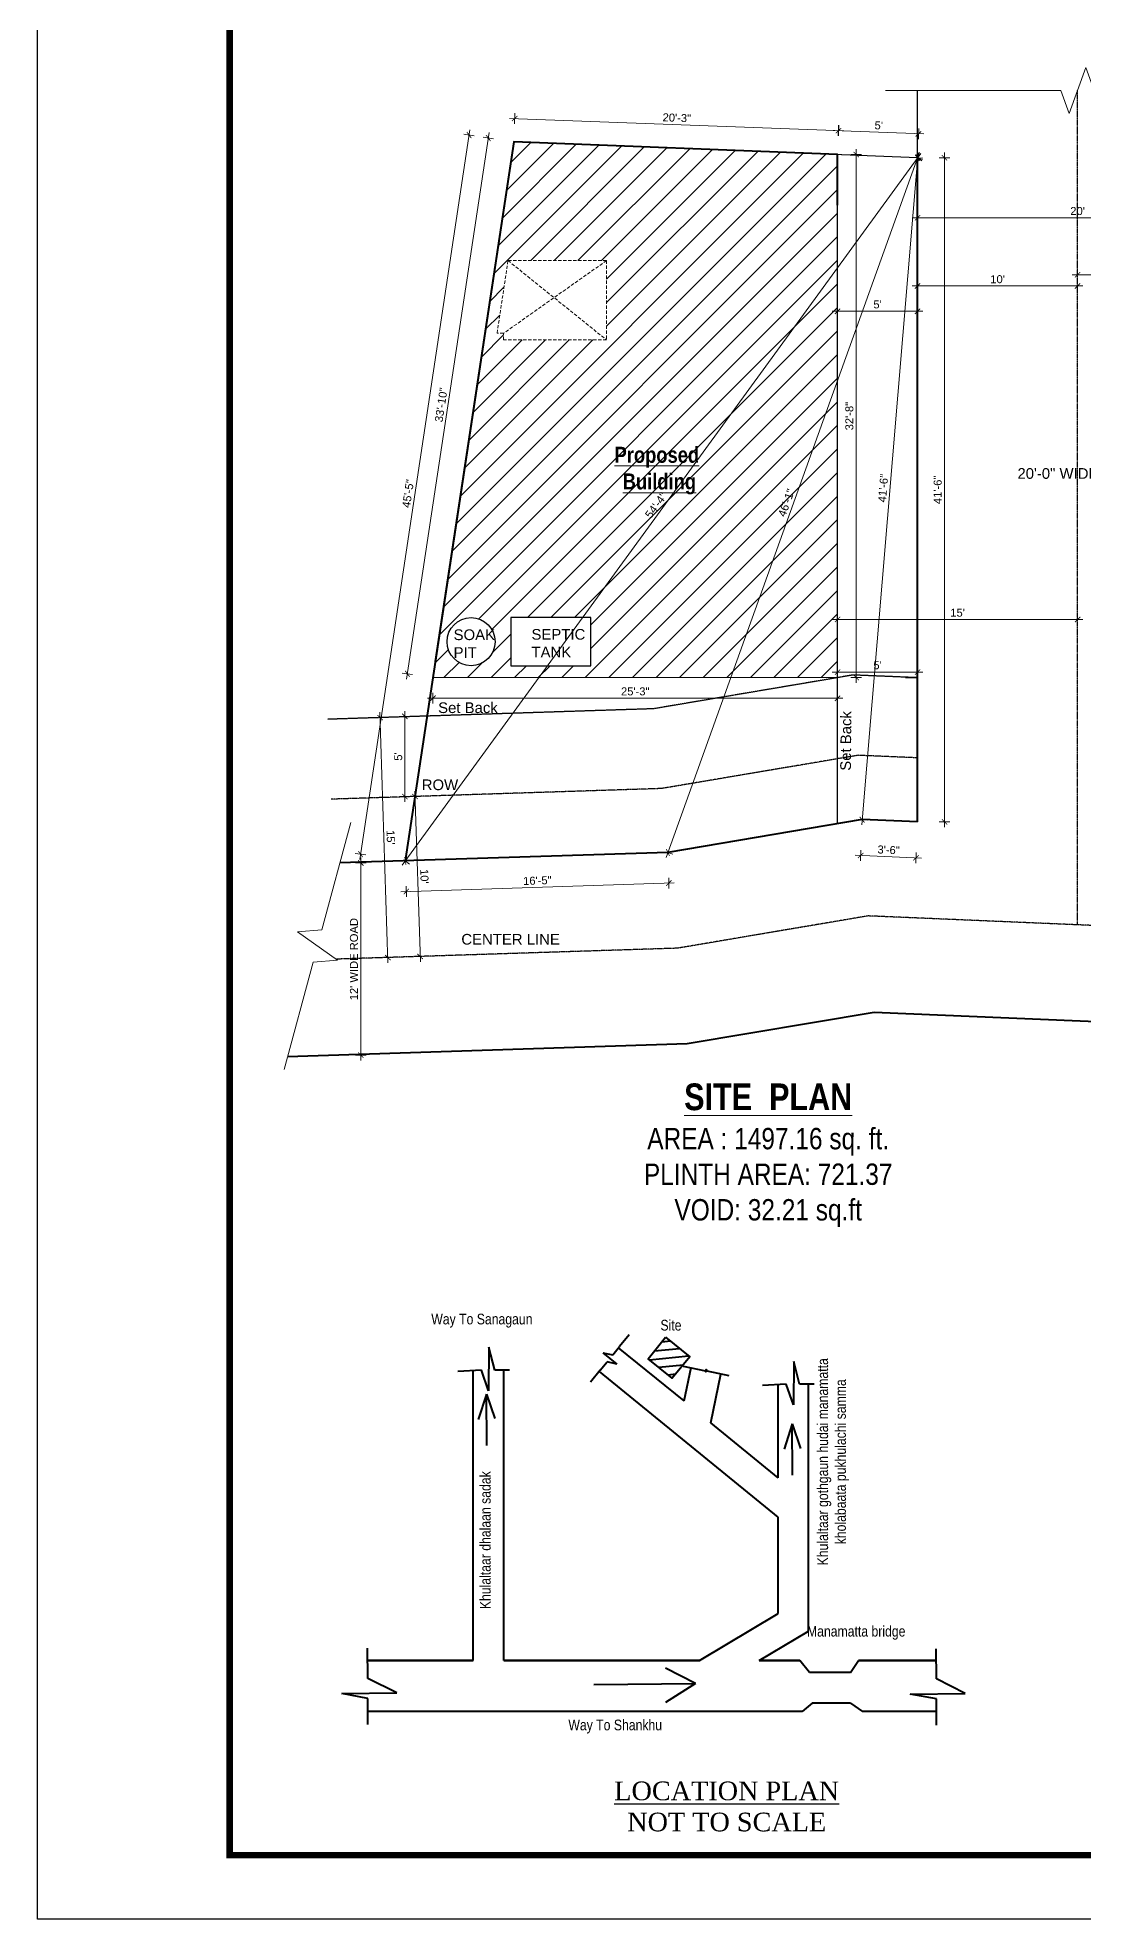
# Model space of a CAD drawing. Header units: inches. Extents: x 137851 to 141026, y -21374 to -19129.
# Drawn here: x 137851 to 138635, y -21374 to -19963 of the extents above; entities that cross this region are included whole.
import ezdxf

# ---------------------------------------------------------------- set-up
doc = ezdxf.new("R2010")
doc.units = ezdxf.units.IN
doc.header["$LTSCALE"] = 0.5
doc.header["$MEASUREMENT"] = 0
doc.header["$PDMODE"] = 66
doc.linetypes.add('CENTER', pattern=[2, 1.25, -0.25, 0.25, -0.25])
doc.linetypes.add('HIDDEN', pattern=[0.375, 0.25, -0.125])
doc.layers.add('A-Hatch', color=7, linetype='Continuous')
doc.layers.add('furniture', color=31, linetype='Continuous')
for name, color, linetype, lineweight in [('Annotate-Bold.w', 187, 'Continuous', 18), ('DIM 1-100', 4, 'Continuous', 13), ('HACTH', 253, 'Continuous', 9), ('Text-100.w', 254, 'Continuous', 9), ('TEXTLAYER', 7, 'Continuous', 18), ('Toilet', 7, 'Continuous', 25), ('wall', 1, 'Continuous', 40)]:
    doc.layers.add(name, color=color, linetype=linetype, lineweight=lineweight)
doc.styles.add('arial', font='arial.ttf')
doc.styles.get("Standard").update_dxf_attribs({"font": 'arial.ttf'})
doc.dimstyles.new('1 by 96', dxfattribs={"dimtxt": 6, "dimasz": 4, "dimexe": 4, "dimexo": 4, "dimgap": 2, "dimtad": 1, "dimdec": 0, "dimzin": 0, "dimdsep": 46, "dimlunit": 4, "dimtxsty": 'Standard', "dimblk": 'ARCHTICK', "dimcen": 0, "dimdle": 4, "dimadec": 0, "dimazin": 0, "dimtfac": 1, "dimtdec": 0, "dimtix": 1, "dimtofl": 0, "dimtmove": 1, "dimatfit": 3, "dimldrblk": 'ARCHTICK', "dimfxl": 4, "dimfxlon": 1, "dimtolj": 1, "dimtzin": 0, "dimlwd": -1, "dimlwe": -1, "dimarcsym": 0})

# ---------------------------------------------------------------- blocks, each defined once
blk = doc.blocks.new('_ArchTick')
at = {"color": 0, "linetype": 'ByBlock', "const_width": 0.15}
blk.add_lwpolyline([(-0.5, -0.5), (0.5, 0.5)], dxfattribs=at)
blk = doc.blocks.new('*D407')
at = {"layer": 'Defpoints', "color": 0, "transparency": 16777216}
for p in [(138451.1, -20399.3), (138451.1, -20399.3), (138631.1, -20399.3)]:
    blk.add_point(p, dxfattribs=at)
at = {"layer": 'DIM 1-100', "color": 0, "transparency": 16777216}
for p, q in [((138451.1, -20399.3), (138451.1, -20395.3)), ((138631.1, -20399.3), (138631.1, -20395.3)), ((138635.1, -20399.3), (138447.1, -20399.3))]:
    blk.add_line(p, q, dxfattribs=at)
at = {"layer": 'DIM 1-100', "color": 0, "transparency": 16777216, "xscale": 4, "yscale": 4, "zscale": 4, "rotation": 180}
blk.add_blockref('_ArchTick', (138451.1, -20399.3), dxfattribs=at)
at = {"layer": 'DIM 1-100', "color": 0, "transparency": 16777216, "xscale": 4, "yscale": 4, "zscale": 4}
blk.add_blockref('_ArchTick', (138631.1, -20399.3), dxfattribs=at)
at = {"layer": 'DIM 1-100', "color": 0, "transparency": 16777216, "insert": (138541.1, -20394.2), "char_height": 6, "attachment_point": 5}
blk.add_mtext("\\A1;15'", dxfattribs=at)
blk = doc.blocks.new('*D408')
at = {"layer": 'Defpoints', "color": 0, "transparency": 16777216}
for p in [(138189.2, -20038.3), (138208.4, -20041.2), (138147.7, -20442.8)]:
    blk.add_point(p, dxfattribs=at)
at = {"layer": 'DIM 1-100', "color": 0, "transparency": 16777216}
for p, q in [((138128, -20443.9), (138189.8, -20034.3)), ((138193.2, -20038.9), (138185.3, -20037.7)), ((138132.5, -20440.6), (138124.6, -20439.4))]:
    blk.add_line(p, q, dxfattribs=at)
at = {"layer": 'DIM 1-100', "color": 0, "transparency": 16777216, "xscale": 4, "yscale": 4, "zscale": 4}
for p, rotation in [((138189.2, -20038.3), 81.41413039006953), ((138128.6, -20440), 261.4141303900695)]:
    blk.add_blockref('_ArchTick', p, dxfattribs=dict(at, rotation=rotation))
at = {"layer": 'DIM 1-100', "color": 0, "transparency": 16777216, "insert": (138153.9, -20238.4), "char_height": 6, "attachment_point": 5, "rotation": 81.4141}
blk.add_mtext('\\A1;33\'-10"', dxfattribs=at)
blk = doc.blocks.new('*D409')
at = {"layer": 'Defpoints', "color": 0, "transparency": 16777216}
for p in [(138208.3, -20041.6), (138451.8, -20032.8), (138451.1, -20050.7)]:
    blk.add_point(p, dxfattribs=at)
at = {"layer": 'DIM 1-100', "color": 0, "transparency": 16777216}
for p, q in [((138205, -20023.6), (138455.8, -20033)), ((138208.8, -20027.7), (138209.1, -20019.7)), ((138451.6, -20036.8), (138451.9, -20028.8))]:
    blk.add_line(p, q, dxfattribs=at)
at = {"layer": 'DIM 1-100', "color": 0, "transparency": 16777216, "xscale": 4, "yscale": 4, "zscale": 4}
for p, rotation in [((138209, -20023.7), 177.8530391883985), ((138451.8, -20032.8), 357.8530391883985)]:
    blk.add_blockref('_ArchTick', p, dxfattribs=dict(at, rotation=rotation))
at = {"layer": 'DIM 1-100', "color": 0, "transparency": 16777216, "insert": (138330.6, -20023.2), "char_height": 6, "attachment_point": 5, "rotation": 357.853}
blk.add_mtext('\\A1;20\'-3"', dxfattribs=at)
blk = doc.blocks.new('*D410')
at = {"layer": 'Defpoints', "color": 0, "transparency": 16777216}
for p in [(138511.8, -20035.2), (138451.1, -20050.7), (138511.1, -20053.1)]:
    blk.add_point(p, dxfattribs=at)
at = {"layer": 'DIM 1-100', "color": 0, "transparency": 16777216}
for p, q in [((138451.7, -20036.8), (138452, -20028.8)), ((138511.7, -20039.2), (138512, -20031.2)), ((138447.8, -20032.6), (138515.8, -20035.3))]:
    blk.add_line(p, q, dxfattribs=at)
at = {"layer": 'DIM 1-100', "color": 0, "transparency": 16777216, "xscale": 4, "yscale": 4, "zscale": 4}
for p, rotation in [((138451.8, -20032.8), 177.741538126951), ((138511.8, -20035.2), 357.741538126951)]:
    blk.add_blockref('_ArchTick', p, dxfattribs=dict(at, rotation=rotation))
at = {"layer": 'DIM 1-100', "color": 0, "transparency": 16777216, "insert": (138482, -20028.9), "char_height": 6, "attachment_point": 5, "rotation": 357.7415}
blk.add_mtext("\\A1;5'", dxfattribs=at)
blk = doc.blocks.new('*D400')
at = {"layer": 'Defpoints', "color": 0, "transparency": 16777216}
for p in [(138511.1, -20053.1), (138511.1, -20551), (138531.3, -20551)]:
    blk.add_point(p, dxfattribs=at)
at = {"layer": 'DIM 1-100', "color": 0, "transparency": 16777216}
for p, q in [((138527.3, -20053.1), (138535.3, -20053.1)), ((138531.3, -20049.1), (138531.3, -20555)), ((138527.3, -20551), (138535.3, -20551))]:
    blk.add_line(p, q, dxfattribs=at)
at = {"layer": 'DIM 1-100', "color": 0, "transparency": 16777216, "xscale": 4, "yscale": 4, "zscale": 4}
for p, rotation in [((138531.3, -20053.1), 90), ((138531.3, -20551), 270)]:
    blk.add_blockref('_ArchTick', p, dxfattribs=dict(at, rotation=rotation))
at = {"layer": 'DIM 1-100', "color": 0, "transparency": 16777216, "insert": (138526.2, -20302.1), "char_height": 6, "attachment_point": 5, "rotation": 90}
blk.add_mtext('\\A1;41\'-6"', dxfattribs=at)
blk = doc.blocks.new('*D401')
at = {"layer": 'Defpoints', "color": 0, "transparency": 16777216}
for p in [(138127, -20580.2), (138323.9, -20573.9), (138127.7, -20603.2)]:
    blk.add_point(p, dxfattribs=at)
at = {"layer": 'DIM 1-100', "color": 0, "transparency": 16777216}
for p, q in [((138324.5, -20592.9), (138324.7, -20600.9)), ((138328.6, -20596.7), (138123.7, -20603.4)), ((138127.6, -20599.2), (138127.8, -20607.2))]:
    blk.add_line(p, q, dxfattribs=at)
at = {"layer": 'DIM 1-100', "color": 0, "transparency": 16777216, "xscale": 4, "yscale": 4, "zscale": 4}
for p, rotation in [((138324.6, -20596.9), 1.853870016367338), ((138127.7, -20603.2), 181.8538700163674)]:
    blk.add_blockref('_ArchTick', p, dxfattribs=dict(at, rotation=rotation))
at = {"layer": 'DIM 1-100', "color": 0, "transparency": 16777216, "insert": (138226, -20595), "char_height": 6, "attachment_point": 5, "rotation": 1.8539}
blk.add_mtext('\\A1;16\'-5"', dxfattribs=at)
blk = doc.blocks.new('*D402')
at = {"layer": 'Defpoints', "color": 0, "transparency": 16777216}
for p in [(138511.1, -20053.1), (138511.1, -20053.1), (138127, -20580.2)]:
    blk.add_point(p, dxfattribs=at)
at = {"layer": 'DIM 1-100', "color": 0, "transparency": 16777216}
for p, q in [((138124.6, -20583.5), (138513.5, -20049.9)), ((138511.1, -20053.1), (138514.4, -20055.5)), ((138127, -20580.2), (138130.2, -20582.6))]:
    blk.add_line(p, q, dxfattribs=at)
at = {"layer": 'DIM 1-100', "color": 0, "transparency": 16777216, "xscale": 4, "yscale": 4, "zscale": 4}
for p, rotation in [((138511.1, -20053.1), 53.91679096631795), ((138127, -20580.2), 233.9167909663179)]:
    blk.add_blockref('_ArchTick', p, dxfattribs=dict(at, rotation=rotation))
at = {"layer": 'DIM 1-100', "color": 0, "transparency": 16777216, "insert": (138315, -20313.7), "char_height": 6, "attachment_point": 5, "rotation": 53.9168}
blk.add_mtext('\\A1;54\'-4"', dxfattribs=at)
blk = doc.blocks.new('*D411')
at = {"layer": 'Defpoints', "color": 0, "transparency": 16777216}
for p in [(138451.1, -20438.7), (138451.1, -20442.8), (138511.1, -20442.8)]:
    blk.add_point(p, dxfattribs=at)
at = {"layer": 'DIM 1-100', "color": 0, "transparency": 16777216}
for p, q in [((138515.1, -20438.7), (138447.1, -20438.7)), ((138451.1, -20438.8), (138451.1, -20434.7)), ((138511.1, -20438.8), (138511.1, -20434.7))]:
    blk.add_line(p, q, dxfattribs=at)
at = {"layer": 'DIM 1-100', "color": 0, "transparency": 16777216, "xscale": 4, "yscale": 4, "zscale": 4}
for p, rotation in [((138451.1, -20438.7), 179.9999999999548), ((138511.1, -20438.7), 359.9999999999548)]:
    blk.add_blockref('_ArchTick', p, dxfattribs=dict(at, rotation=rotation))
at = {"layer": 'DIM 1-100', "color": 0, "transparency": 16777216, "insert": (138481.1, -20433.6), "char_height": 6, "attachment_point": 5}
blk.add_mtext("\\A1;5'", dxfattribs=at)
blk = doc.blocks.new('*D412')
at = {"layer": 'Defpoints', "color": 0, "transparency": 16777216}
for p in [(138631.1, -20140.9), (138631.1, -20140.9), (138751.1, -20140.9)]:
    blk.add_point(p, dxfattribs=at)
at = {"layer": 'DIM 1-100', "color": 0, "transparency": 16777216}
for p, q in [((138755.1, -20140.9), (138627.1, -20140.9)), ((138631.1, -20140.9), (138631.1, -20136.9)), ((138751.1, -20140.9), (138751.1, -20136.9))]:
    blk.add_line(p, q, dxfattribs=at)
at = {"layer": 'DIM 1-100', "color": 0, "transparency": 16777216, "xscale": 4, "yscale": 4, "zscale": 4, "rotation": 180}
blk.add_blockref('_ArchTick', (138631.1, -20140.9), dxfattribs=at)
at = {"layer": 'DIM 1-100', "color": 0, "transparency": 16777216, "xscale": 4, "yscale": 4, "zscale": 4}
blk.add_blockref('_ArchTick', (138751.1, -20140.9), dxfattribs=at)
at = {"layer": 'DIM 1-100', "color": 0, "transparency": 16777216, "insert": (138691.1, -20135.8), "char_height": 6, "attachment_point": 5}
blk.add_mtext("\\A1;10'", dxfattribs=at)
blk = doc.blocks.new('*D413')
at = {"layer": 'Defpoints', "color": 0, "transparency": 16777216}
for p in [(138511.1, -20149.2), (138631.1, -20149.2), (138511.1, -20168.2)]:
    blk.add_point(p, dxfattribs=at)
at = {"layer": 'DIM 1-100', "color": 0, "transparency": 16777216}
for p, q in [((138635.1, -20149.2), (138507.1, -20149.2)), ((138511.1, -20153.2), (138511.1, -20145.2)), ((138631.1, -20149.2), (138631.1, -20153.2))]:
    blk.add_line(p, q, dxfattribs=at)
at = {"layer": 'DIM 1-100', "color": 0, "transparency": 16777216, "xscale": 4, "yscale": 4, "zscale": 4, "rotation": 180}
blk.add_blockref('_ArchTick', (138511.1, -20149.2), dxfattribs=at)
at = {"layer": 'DIM 1-100', "color": 0, "transparency": 16777216, "xscale": 4, "yscale": 4, "zscale": 4}
blk.add_blockref('_ArchTick', (138631.1, -20149.2), dxfattribs=at)
at = {"layer": 'DIM 1-100', "color": 0, "transparency": 16777216, "insert": (138571.1, -20144.2), "char_height": 6, "attachment_point": 5}
blk.add_mtext("\\A1;10'", dxfattribs=at)
blk = doc.blocks.new('*D414')
at = {"layer": 'Defpoints', "color": 0, "transparency": 16777216}
for p in [(138451.1, -20168.2), (138511.1, -20168.2), (138451.1, -20189)]:
    blk.add_point(p, dxfattribs=at)
at = {"layer": 'DIM 1-100', "color": 0, "transparency": 16777216}
for p, q in [((138515.1, -20168.2), (138447.1, -20168.2)), ((138451.1, -20172.2), (138451.1, -20164.2)), ((138511.1, -20168.2), (138511.1, -20172.2))]:
    blk.add_line(p, q, dxfattribs=at)
at = {"layer": 'DIM 1-100', "color": 0, "transparency": 16777216, "xscale": 4, "yscale": 4, "zscale": 4, "rotation": 180}
blk.add_blockref('_ArchTick', (138451.1, -20168.2), dxfattribs=at)
at = {"layer": 'DIM 1-100', "color": 0, "transparency": 16777216, "xscale": 4, "yscale": 4, "zscale": 4}
blk.add_blockref('_ArchTick', (138511.1, -20168.2), dxfattribs=at)
at = {"layer": 'DIM 1-100', "color": 0, "transparency": 16777216, "insert": (138481.1, -20163.1), "char_height": 6, "attachment_point": 5}
blk.add_mtext("\\A1;5'", dxfattribs=at)
blk = doc.blocks.new('*D415')
at = {"layer": 'Defpoints', "color": 0, "transparency": 16777216}
for p in [(138511.1, -20098.1), (138511.1, -20098.1), (138751.1, -20098.1)]:
    blk.add_point(p, dxfattribs=at)
at = {"layer": 'DIM 1-100', "color": 0, "transparency": 16777216}
for p, q in [((138755.1, -20098.1), (138507.1, -20098.1)), ((138511.1, -20098.1), (138511.1, -20094.1)), ((138751.1, -20098.1), (138751.1, -20094.1))]:
    blk.add_line(p, q, dxfattribs=at)
at = {"layer": 'DIM 1-100', "color": 0, "transparency": 16777216, "xscale": 4, "yscale": 4, "zscale": 4, "rotation": 180}
blk.add_blockref('_ArchTick', (138511.1, -20098.1), dxfattribs=at)
at = {"layer": 'DIM 1-100', "color": 0, "transparency": 16777216, "xscale": 4, "yscale": 4, "zscale": 4}
blk.add_blockref('_ArchTick', (138751.1, -20098.1), dxfattribs=at)
at = {"layer": 'DIM 1-100', "color": 0, "transparency": 16777216, "insert": (138631.1, -20093.1), "char_height": 6, "attachment_point": 5}
blk.add_mtext("\\A1;20'", dxfattribs=at)
blk = doc.blocks.new('*D403')
at = {"layer": 'Defpoints', "color": 0, "transparency": 16777216}
for p in [(138469.5, -20549.3), (138511.1, -20551), (138468.4, -20576.2)]:
    blk.add_point(p, dxfattribs=at)
at = {"layer": 'DIM 1-100', "color": 0, "transparency": 16777216}
for p, q in [((138514, -20578.1), (138464.4, -20576)), ((138468.5, -20572.2), (138468.2, -20580.2)), ((138510.1, -20573.9), (138509.8, -20581.9))]:
    blk.add_line(p, q, dxfattribs=at)
at = {"layer": 'DIM 1-100', "color": 0, "transparency": 16777216, "xscale": 4, "yscale": 4, "zscale": 4}
for p, rotation in [((138468.4, -20576.2), 177.5625682282952), ((138510, -20577.9), 357.5625682282952)]:
    blk.add_blockref('_ArchTick', p, dxfattribs=dict(at, rotation=rotation))
at = {"layer": 'DIM 1-100', "color": 0, "transparency": 16777216, "insert": (138489.4, -20572), "char_height": 6, "attachment_point": 5, "rotation": 357.5626}
blk.add_mtext('\\A1;3\'-6"', dxfattribs=at)
blk = doc.blocks.new('*D417')
at = {"layer": 'Defpoints', "color": 0, "transparency": 16777216}
for p in [(138451.1, -20050.7), (138451.1, -20442.8), (138465.1, -20442.8)]:
    blk.add_point(p, dxfattribs=at)
at = {"layer": 'DIM 1-100', "color": 0, "transparency": 16777216}
for p, q in [((138461.1, -20050.7), (138469.1, -20050.7)), ((138465.1, -20046.7), (138465.1, -20446.8)), ((138461.1, -20442.8), (138469.1, -20442.8))]:
    blk.add_line(p, q, dxfattribs=at)
at = {"layer": 'DIM 1-100', "color": 0, "transparency": 16777216, "xscale": 4, "yscale": 4, "zscale": 4}
for p, rotation in [((138465.1, -20050.7), 90), ((138465.1, -20442.8), 270)]:
    blk.add_blockref('_ArchTick', p, dxfattribs=dict(at, rotation=rotation))
at = {"layer": 'DIM 1-100', "color": 0, "transparency": 16777216, "insert": (138460, -20246.8), "char_height": 6, "attachment_point": 5, "rotation": 90}
blk.add_mtext('\\A1;32\'-8"', dxfattribs=at)
blk = doc.blocks.new('*D418')
at = {"layer": 'Defpoints', "color": 0, "transparency": 16777216}
for p in [(138147.7, -20442.8), (138451.1, -20442.8), (138147.7, -20458.3)]:
    blk.add_point(p, dxfattribs=at)
at = {"layer": 'DIM 1-100', "color": 0, "transparency": 16777216}
for p, q in [((138147.7, -20454.3), (138147.7, -20462.3)), ((138451.1, -20454.3), (138451.1, -20462.3)), ((138455.1, -20458.3), (138143.7, -20458.3))]:
    blk.add_line(p, q, dxfattribs=at)
at = {"layer": 'DIM 1-100', "color": 0, "transparency": 16777216, "xscale": 4, "yscale": 4, "zscale": 4, "rotation": 180}
blk.add_blockref('_ArchTick', (138147.7, -20458.3), dxfattribs=at)
at = {"layer": 'DIM 1-100', "color": 0, "transparency": 16777216, "xscale": 4, "yscale": 4, "zscale": 4}
blk.add_blockref('_ArchTick', (138451.1, -20458.3), dxfattribs=at)
at = {"layer": 'DIM 1-100', "color": 0, "transparency": 16777216, "insert": (138299.4, -20453.2), "char_height": 6, "attachment_point": 5}
blk.add_mtext('\\A1;25\'-3"', dxfattribs=at)
blk = doc.blocks.new('*D419')
at = {"layer": 'Defpoints', "color": 0, "transparency": 16777216}
for p in [(138143.4, -20471.6), (138149.2, -20651.6), (138113.9, -20652.7)]:
    blk.add_point(p, dxfattribs=at)
at = {"layer": 'DIM 1-100', "color": 0, "transparency": 16777216}
for p, q in [((138112.1, -20472.7), (138104.1, -20472.9)), ((138107.9, -20468.8), (138114, -20656.7)), ((138117.9, -20652.6), (138109.9, -20652.8))]:
    blk.add_line(p, q, dxfattribs=at)
at = {"layer": 'DIM 1-100', "color": 0, "transparency": 16777216, "xscale": 4, "yscale": 4, "zscale": 4}
for p, rotation in [((138108.1, -20472.8), 91.85387001639346), ((138113.9, -20652.7), 271.8538700163934)]:
    blk.add_blockref('_ArchTick', p, dxfattribs=dict(at, rotation=rotation))
at = {"layer": 'DIM 1-100', "color": 0, "transparency": 16777216, "insert": (138116, -20562.6), "char_height": 6, "attachment_point": 5, "rotation": 271.8539}
blk.add_mtext("\\A1;15'", dxfattribs=at)
blk = doc.blocks.new('*D420')
at = {"layer": 'Defpoints', "color": 0, "transparency": 16777216}
for p in [(138134.3, -20532), (138138.1, -20651.9), (138138.1, -20651.9)]:
    blk.add_point(p, dxfattribs=at)
at = {"layer": 'DIM 1-100', "color": 0, "transparency": 16777216}
for p, q in [((138134.3, -20532), (138130.3, -20532.1)), ((138134.1, -20528), (138138.3, -20655.9)), ((138138.1, -20651.9), (138134.1, -20652))]:
    blk.add_line(p, q, dxfattribs=at)
at = {"layer": 'DIM 1-100', "color": 0, "transparency": 16777216, "xscale": 4, "yscale": 4, "zscale": 4}
for p, rotation in [((138134.3, -20532), 91.85387001639815), ((138138.1, -20651.9), 271.8538700163982)]:
    blk.add_blockref('_ArchTick', p, dxfattribs=dict(at, rotation=rotation))
at = {"layer": 'DIM 1-100', "color": 0, "transparency": 16777216, "insert": (138141.3, -20591.8), "char_height": 6, "attachment_point": 5, "rotation": 271.8539}
blk.add_mtext("\\A1;10'", dxfattribs=at)
blk = doc.blocks.new('*D421')
at = {"layer": 'Defpoints', "color": 0, "transparency": 16777216}
for p in [(138126.7, -20471.9), (138134.3, -20471.9), (138134.3, -20532)]:
    blk.add_point(p, dxfattribs=at)
at = {"layer": 'DIM 1-100', "color": 0, "transparency": 16777216}
for p, q in [((138126.7, -20536), (138126.7, -20467.9)), ((138130.3, -20471.9), (138122.7, -20471.9)), ((138130.3, -20532), (138122.7, -20532))]:
    blk.add_line(p, q, dxfattribs=at)
at = {"layer": 'DIM 1-100', "color": 0, "transparency": 16777216, "xscale": 4, "yscale": 4, "zscale": 4}
for p, rotation in [((138126.7, -20471.9), 90), ((138126.7, -20532), 270)]:
    blk.add_blockref('_ArchTick', p, dxfattribs=dict(at, rotation=rotation))
at = {"layer": 'DIM 1-100', "color": 0, "transparency": 16777216, "insert": (138121.7, -20502), "char_height": 6, "attachment_point": 5, "rotation": 90}
blk.add_mtext("\\A1;5'", dxfattribs=at)
blk = doc.blocks.new('*D422')
at = {"layer": 'Defpoints', "color": 0, "transparency": 16777216}
for p in [(138078, -20581.8), (138078, -20725.9), (138093.6, -20725.9)]:
    blk.add_point(p, dxfattribs=at)
at = {"layer": 'DIM 1-100', "color": 0, "transparency": 16777216}
for p, q in [((138093.6, -20577.8), (138093.6, -20729.9)), ((138089.6, -20581.8), (138097.6, -20581.8)), ((138089.6, -20725.9), (138097.6, -20725.9))]:
    blk.add_line(p, q, dxfattribs=at)
at = {"layer": 'DIM 1-100', "color": 0, "transparency": 16777216, "xscale": 4, "yscale": 4, "zscale": 4}
for p, rotation in [((138093.6, -20581.8), 90), ((138093.6, -20725.9), 270)]:
    blk.add_blockref('_ArchTick', p, dxfattribs=dict(at, rotation=rotation))
at = {"layer": 'DIM 1-100', "color": 0, "transparency": 16777216, "insert": (138088.5, -20653.9), "char_height": 6, "attachment_point": 5, "rotation": 90}
blk.add_mtext("\\A1;12' WIDE ROAD", dxfattribs=at)
blk = doc.blocks.new('*D404')
at = {"layer": 'Defpoints', "color": 0, "transparency": 16777216}
for p in [(138511.1, -20053.1), (138511.1, -20053.1), (138323.9, -20573.9)]:
    blk.add_point(p, dxfattribs=at)
at = {"layer": 'DIM 1-100', "color": 0, "transparency": 16777216}
for p, q in [((138322.5, -20577.6), (138512.5, -20049.3)), ((138511.1, -20053.1), (138514.9, -20054.5)), ((138323.9, -20573.9), (138327.6, -20575.2))]:
    blk.add_line(p, q, dxfattribs=at)
at = {"layer": 'DIM 1-100', "color": 0, "transparency": 16777216, "xscale": 4, "yscale": 4, "zscale": 4}
for p, rotation in [((138511.1, -20053.1), 70.22300655234213), ((138323.9, -20573.9), 250.2230065523421)]:
    blk.add_blockref('_ArchTick', p, dxfattribs=dict(at, rotation=rotation))
at = {"layer": 'DIM 1-100', "color": 0, "transparency": 16777216, "insert": (138412.7, -20311.8), "char_height": 6, "attachment_point": 5, "rotation": 70.223}
blk.add_mtext('\\A1;46\'-1"', dxfattribs=at)
blk = doc.blocks.new('*D405')
at = {"layer": 'Defpoints', "color": 0, "transparency": 16777216}
for p in [(138511.1, -20053.1), (138469.5, -20549.3), (138469.5, -20549.3)]:
    blk.add_point(p, dxfattribs=at)
at = {"layer": 'DIM 1-100', "color": 0, "transparency": 16777216}
for p, q in [((138511.5, -20049.1), (138469.2, -20553.3)), ((138511.1, -20053.1), (138515.1, -20053.4)), ((138469.5, -20549.3), (138473.5, -20549.6))]:
    blk.add_line(p, q, dxfattribs=at)
at = {"layer": 'DIM 1-100', "color": 0, "transparency": 16777216, "xscale": 4, "yscale": 4, "zscale": 4}
for p, rotation in [((138511.1, -20053.1), 85.20477218478332), ((138469.5, -20549.3), 265.2047721847833)]:
    blk.add_blockref('_ArchTick', p, dxfattribs=dict(at, rotation=rotation))
at = {"layer": 'DIM 1-100', "color": 0, "transparency": 16777216, "insert": (138485.3, -20300.8), "char_height": 6, "attachment_point": 5, "rotation": 85.2048}
blk.add_mtext('\\A1;41\'-6"', dxfattribs=at)
blk = doc.blocks.new('*D406')
at = {"layer": 'Defpoints', "color": 0, "transparency": 16777216}
for p in [(138208.4, -20041.2), (138093.4, -20575.2), (138127, -20580.2)]:
    blk.add_point(p, dxfattribs=at)
at = {"layer": 'DIM 1-100', "color": 0, "transparency": 16777216}
for p, q in [((138175.3, -20032.1), (138092.8, -20579.1)), ((138178.7, -20036.7), (138170.8, -20035.5)), ((138097.3, -20575.8), (138089.4, -20574.6))]:
    blk.add_line(p, q, dxfattribs=at)
at = {"layer": 'DIM 1-100', "color": 0, "transparency": 16777216, "xscale": 4, "yscale": 4, "zscale": 4}
for p, rotation in [((138174.8, -20036.1), 81.41413039003824), ((138093.4, -20575.2), 261.4141303900383)]:
    blk.add_blockref('_ArchTick', p, dxfattribs=dict(at, rotation=rotation))
at = {"layer": 'DIM 1-100', "color": 0, "transparency": 16777216, "insert": (138129.1, -20304.9), "char_height": 6, "attachment_point": 5, "rotation": 81.4141}
blk.add_mtext('\\A1;45\'-5"', dxfattribs=at)

msp = doc.modelspace()

# ---------------------------------------------------------------- hatches: boundary and pattern name
at = {"layer": 'A-Hatch'}
h = msp.add_hatch(dxfattribs=at)
h.set_pattern_fill('ANSI31', color=256, scale=100)
h.set_pattern_definition([(45, (-4642.749, -801.355), (-8.8388348, 8.8388348), [])])
h.paths.add_polyline_path([(138451.1, -20442.8), (138451.1, -20050.7), (138208.4, -20041.2), (138147.7, -20442.8)])
h.paths.add_polyline_path([(138266.1, -20397.9), (138266.1, -20433.9), (138206.1, -20433.9), (138206.1, -20397.9)], flags=16)
h.paths.add_polyline_path([(138194.3, -20415.9, -1), (138158.3, -20415.9, -1)], flags=16)
h.paths.add_polyline_path([(138277.9, -20189.7), (138200.7, -20189.7), (138200.7, -20184.7), (138195.8, -20184.7), (138204, -20130.2), (138277.9, -20130.2)], flags=16)
h.paths.add_polyline_path([(138160.4, -20432.5), (138195.8, -20432.5), (138195.8, -20402.7), (138160.4, -20402.7)], flags=24)
h.paths.add_polyline_path([(138219.3, -20432.2), (138263.4, -20432.2), (138263.4, -20402.4), (138219.3, -20402.4)], flags=8)
h.paths.add_polyline_path([(138280.8, -20308.3), (138350.2, -20308.3), (138350.2, -20263.2), (138280.8, -20263.2)], flags=24)
at = {"layer": 'wall'}
h = msp.add_hatch(dxfattribs=at)
h.set_pattern_fill('ANSI31', color=256, scale=50, angle=-39.2058)
h.set_pattern_definition([(5.7941973, (969.8383, 0), (-0.63097212, 6.21806836), [])])
h.paths.add_polyline_path([(138322.2, -20937.2), (138309.1, -20953.4), (138327.1, -20968.1), (138340.3, -20952)])

# ---------------------------------------------------------------- linework, layer by layer
msp.add_lwpolyline([(137851.3, -21373.7), (137851.3, -19128.7), (141026.1, -19128.7), (141026.1, -21373.7)], close=True)
at = {"const_width": 4.8}
msp.add_lwpolyline([(140978.1, -21325.7), (140978.1, -19176.7), (137995.3, -19176.7), (137995.3, -21325.7)], close=True, dxfattribs=at)
at = {"layer": 'DIM 1-100', "linetype": 'Continuous'}
for points in [[(138487.1, -20002.7), (138618.6, -20002.7), (138624.9, -20019.9), (138637.4, -19985.5), (138643.6, -20002.7), (138775.1, -20002.7)], [(138036.1, -20736.7), (138057.9, -20656.1), (138076.1, -20654.6), (138046.2, -20633.5), (138064.4, -20632), (138086.2, -20551.4)]]:
    msp.add_lwpolyline(points, dxfattribs=at)
at = {"layer": 'DIM 1-100'}
msp.add_lwpolyline([(138208.4, -20041.2), (138451.1, -20050.7), (138451.1, -20442.8), (138147.7, -20442.8), (138208.3, -20041.6)], dxfattribs=at)
at = {"layer": 'furniture', "ltscale": 7}
msp.add_lwpolyline([(138266.1, -20433.9), (138266.1, -20397.9), (138206.1, -20397.9), (138206.1, -20433.9)], close=True, dxfattribs=at)
msp.add_circle((138176.3, -20415.9), 18, dxfattribs=at)
at = {"layer": 'HACTH', "linetype": 'HIDDEN', "ltscale": 20}
for p, q in [((138451.1, -20050.7), (138469.1, -20051.4)), ((138277.9, -20130.2), (138200.7, -20184.7)), ((138204, -20130.2), (138277.9, -20189.7))]:
    msp.add_line(p, q, dxfattribs=at)
for points in [[(138469.1, -20051.4), (138451.1, -20050.7)], [(138277.9, -20130.2), (138277.9, -20189.7), (138200.7, -20189.7), (138200.7, -20184.7), (138195.8, -20184.7), (138204, -20130.2), (138277.9, -20130.2)]]:
    msp.add_lwpolyline(points, dxfattribs=at)
at = {"layer": 'Toilet'}
for p, q in [((138511.1, -20053.1), (138511.1, -20002.7)), ((138451.1, -20050.7), (138208.4, -20041.2)), ((138511.1, -20053.1), (138208.4, -20041.2)), ((138502.1, -20442.8), (138511.1, -20442.8)), ((138502.1, -20442.8), (138511.1, -20442.8))]:
    msp.add_line(p, q, dxfattribs=at)
at = {"layer": 'Toilet', "linetype": 'CENTER', "ltscale": 0.5}
msp.add_line((138631.1, -20628.2), (138631.1, -20002.7), dxfattribs=at)
at = {"layer": 'Toilet', "linetype": 'HIDDEN', "ltscale": 2}
for p in [(138451.1, -20442.8), (138451.1, -20552.4)]:
    msp.add_line(p, (138451.1, -20050.7), dxfattribs=at)
msp.add_lwpolyline([(138511.1, -20442.9), (138462.7, -20440.9), (138313.1, -20466.2), (138068.6, -20474.1)], dxfattribs=at)
at = {"layer": 'Toilet', "linetype": 'CENTER', "ltscale": 0.5}
for points in [[(138511.1, -20503), (138466.5, -20501.1), (138319.1, -20526), (138071.3, -20534)], [(138805.3, -20635.6), (138474, -20621.5), (138331.1, -20645.7), (138075.2, -20653.9)]]:
    msp.add_lwpolyline(points, dxfattribs=at)
at = {"layer": 'wall'}
for p, q in [((138208.4, -20041.2), (138127, -20580.2)), ((138208.4, -20041.2), (138149.5, -20430.8)), ((138511.1, -20551), (138511.1, -20053.1)), ((138189.7, -20944.9), (138189.4, -20977.6)), ((138194, -20962.1), (138189.7, -20944.9)), ((138282.6, -20950.4), (138287.6, -20944.4)), ((138336, -20985.1), (138286.9, -20945.2)), ((138294.8, -20935.5), (138287.6, -20944.4)), ((138184.1, -20962.1), (138166.3, -20963.1)), ((138177.9, -21179.6), (138177.9, -20962.1)), ((138189.4, -20977.6), (138184.1, -20962.1)), ((138205, -20962.1), (138194, -20962.1)), ((138200.8, -21179.6), (138200.8, -20962.1)), ((138273.1, -20962.1), (138265.8, -20971)), ((138273.1, -20962.1), (138278.3, -20955.8)), ((138275.2, -20949.1), (138285.5, -20957.5)), ((138275.2, -20949.1), (138282.6, -20950.4)), ((138285.5, -20957.5), (138278.3, -20955.8)), ((138336, -20985.1), (138341.3, -20960.1)), ((138418.3, -20955.4), (138418, -20988)), ((138422.6, -20972.6), (138418.3, -20955.4)), ((138406.5, -21072.3), (138272.5, -20962.9)), ((138356, -21001.5), (138363.7, -20964.9)), ((138412.7, -20972.6), (138394.9, -20973.5)), ((138406.5, -21042.7), (138406.5, -20972.9)), ((138418, -20988), (138412.7, -20972.6)), ((138433.6, -20972.6), (138422.6, -20972.6)), ((138429.4, -21157.6), (138429.4, -20972.9)), ((138187.8, -20979.9), (138181.7, -20998.9)), ((138188.2, -21018.4), (138187.8, -20979.9)), ((138187.8, -20979.9), (138194.1, -20998.2)), ((138406.5, -21042.7), (138356, -21001.5)), ((138417, -21002.3), (138411, -21021.3)), ((138417.4, -21040.8), (138417, -21002.3)), ((138417, -21002.3), (138423.4, -21020.7)), ((138406.5, -21144.5), (138406.5, -21072.3)), ((138347.5, -21179.6), (138406.5, -21144.5)), ((138392.4, -21179.6), (138429.4, -21157.6)), ((138098.9, -21193.1), (138098.7, -21170.5)), ((138525.2, -21193.5), (138525.1, -21170.9)), ((138098.7, -21179.6), (138177.9, -21179.6)), ((138177.9, -21179.6), (138098.7, -21179.6)), ((138200.8, -21179.6), (138347.5, -21179.6)), ((138347.5, -21179.6), (138200.8, -21179.6)), ((138344.6, -21197), (138322.1, -21185.5)), ((138392.4, -21179.6), (138422.9, -21179.6)), ((138422.9, -21179.6), (138392.4, -21179.6)), ((138430, -21188.6), (138422.9, -21179.6)), ((138460.7, -21188.6), (138466.7, -21179.6)), ((138466.7, -21179.6), (138525.1, -21179.6)), ((138525.1, -21179.6), (138466.7, -21179.6)), ((138120.6, -21203.9), (138098.9, -21193.1)), ((138268.4, -21197.6), (138344.6, -21197)), ((138344.6, -21197), (138322.1, -21211.2)), ((138460.7, -21188.6), (138430, -21188.6)), ((138546.9, -21204.3), (138525.2, -21193.5)), ((138079.3, -21204.4), (138120.6, -21203.9)), ((138098.9, -21208.1), (138079.3, -21204.4)), ((138098.9, -21227.7), (138098.9, -21208.1)), ((138432.1, -21211.7), (138424.7, -21217.9)), ((138460.9, -21211.7), (138432.1, -21211.7)), ((138460.9, -21211.7), (138469.9, -21217.9)), ((138505.6, -21204.8), (138546.9, -21204.3)), ((138525.2, -21208.5), (138505.6, -21204.8)), ((138525.2, -21228.1), (138525.2, -21208.5)), ((138424.7, -21217.9), (138098.9, -21217.9)), ((138525.2, -21217.9), (138469.9, -21217.9))]:
    msp.add_line(p, q, dxfattribs=at)
for points in [[(138451.1, -20088.7), (138451.1, -20050.7), (138208.4, -20041.2), (138149.5, -20430.8)], [(138511.1, -20551), (138469.5, -20549.3), (138323.9, -20573.9), (138078, -20581.8)], [(138805.3, -20707.7), (138478.5, -20693.8), (138338.3, -20717.5), (138038.7, -20727.2)], [(138335.4, -20958.9), (138352, -20962.4), (138352.3, -20963.3), (138352.7, -20961.5), (138353, -20962.6), (138369.6, -20966.1)]]:
    msp.add_lwpolyline(points, dxfattribs=at)
msp.add_lwpolyline([(138322.2, -20937.2), (138340.3, -20952), (138327.1, -20968.1), (138309.1, -20953.4)], close=True, dxfattribs=at)

# ---------------------------------------------------------------- texts
at = {"insert": (138368, -21270.4), "char_height": 14, "width": 524.91, "attachment_point": 2}
msp.add_mtext('{\\fTimes New Roman|b0|i0|c0|p18;\\LLOCATION PLAN\\P\\lNOT TO SCALE}', dxfattribs=at)
at = {"layer": 'Annotate-Bold.w', "ltscale": 0.005, "char_height": 7.996, "attachment_point": 2, "style": 'arial'}
for s, insert, width in [('{\\fArial Narrow|b0|i0|c0|p34;Way To Sanagaun}', (138184.4, -20919.7), 195.518), ('{\\fArial Narrow|b0|i0|c0|p34;Site}', (138326.2, -20924.3), 82.628), ('{\\fArial Narrow|b0|i0|c0|p34;Manamatta bridge}', (138465.1, -21153.7), 82.628), ('{\\fArial Narrow|b0|i0|c0|p34;Way To Shankhu}', (138284.4, -21224), 132.071)]:
    msp.add_mtext(s, dxfattribs=dict(at, insert=insert, width=width))
at = {"layer": 'Annotate-Bold.w', "ltscale": 0.005, "char_height": 7.996, "attachment_point": 2, "rotation": 90, "style": 'arial'}
for s, insert, width in [('{\\fArial Narrow|b0|i0|c0|p34;Khulaltaar gothgaun hudai manamatta \\Pkholabaata pukhulachi samma}', (138436, -21030.7), 202.827), ('{\\fArial Narrow|b0|i0|c0|p34;Khulaltaar dhalaan sadak}', (138183, -21089.5), 133.213)]:
    msp.add_mtext(s, dxfattribs=dict(at, insert=insert, width=width))
at = {"layer": 'Text-100.w', "width": 569.102, "attachment_point": 2, "style": 'arial'}
for s, insert, char_height in [('\\A1;{\\fArial Narrow|b1|i0|c0|p34;\\LProposed\\P Building}', (138315.6, -20269.8), 12), ('\\A1;{\\fArial Narrow|b1|i0|c0|p34;\\LSITE  PLAN\\P\\fArial Narrow|b0|i0|c0|p34;\\H0.8x;\\lAREA : 1497.16 sq. ft.\\PPLINTH AREA: 721.37\\PVOID: 32.21 sq.ft}', (138399.1, -20747.1), 20)]:
    msp.add_mtext(s, dxfattribs=dict(at, insert=insert, char_height=char_height))
at = {"layer": 'TEXTLAYER', "ltscale": 5, "char_height": 8, "attachment_point": 1}
for s, insert, width, rotation in [('{\\fArial|b0|i0|c0|p34;20\'-0" WIDE ROAD}', (138586, -20285.8), 128.75, 0.0057), ('{\\fArial|b0|i0|c0|p34;SOAK \\PPIT}', (138163.2, -20406.7), 90.522, 0.0057), ('{\\fArial|b0|i0|c0|p34;SEPTIC \\PTANK}', (138221.6, -20406.4), 90.522, 0.0057), ('{\\fArial|b0|i0|c0|p34;Set Back}', (138453.1, -20512.6), 128.75, 89.4478)]:
    msp.add_mtext(s, dxfattribs=dict(at, insert=insert, width=width, rotation=rotation))
for s, insert, width in [('{\\fArial|b0|i0|c0|p34;Set Back}', (138151.6, -20461.4), 128.75), ('{\\fArial|b0|i0|c0|p34;ROW}', (138139.3, -20519.2), 128.75), ('{\\fArial|b0|i0|c0|p34;CENTER LINE}', (138169, -20635), 90.522)]:
    msp.add_mtext(s, dxfattribs=dict(at, insert=insert, width=width))

# ---------------------------------------------------------------- dimensions: what is measured, and where the dimension line sits
at = {"layer": 'DIM 1-100'}
for p1, p2, distance, picture, middle in [((138208.3, -20041.6), (138451.1, -20050.7), 17.9, '*D409', (138330.6, -20023.2)), ((138451.1, -20050.7), (138511.1, -20053.1), 17.9, '*D410', (138482, -20028.9)), ((138208.4, -20041.2), (138127, -20580.2), -34, '*D406', (138129.1, -20304.9)), ((138147.7, -20442.8), (138208.4, -20041.2), 19.3, '*D408', (138153.9, -20238.4)), ((138127, -20580.2), (138511.1, -20053.1), 0, '*D402', (138315, -20313.7)), ((138323.9, -20573.9), (138511.1, -20053.1), 0, '*D404', (138412.7, -20311.8)), ((138511.1, -20053.1), (138469.5, -20549.3), 0, '*D405', (138485.3, -20300.8)), ((138511.1, -20053.1), (138511.1, -20551), 20.2, '*D400', (138526.2, -20302.1)), ((138631.1, -20399.3), (138451.1, -20399.3), 0, '*D407', (138541.1, -20394.2)), ((138511.1, -20442.8), (138451.1, -20442.8), -4.2, '*D411', (138481.1, -20433.6)), ((138143.4, -20471.6), (138149.2, -20651.6), -35.3, '*D419', (138116, -20562.6)), ((138134.3, -20532), (138138.1, -20651.9), 0, '*D420', (138141.3, -20591.8)), ((138511.1, -20551), (138469.5, -20549.3), 26.9, '*D403', (138489.4, -20572)), ((138323.9, -20573.9), (138127, -20580.2), 23, '*D401', (138226, -20595))]:
    dim = msp.add_aligned_dim(p1=p1, p2=p2, distance=distance, dimstyle='1 by 96', dxfattribs=at)
    dim.commit()
    dim.dimension.update_dxf_attribs({"geometry": picture, "text_midpoint": middle})
for base, p1, p2, picture, middle in [((138465.1, -20442.8), (138451.1, -20050.7), (138451.1, -20442.8), '*D417', (138460, -20246.8)), ((138126.7, -20471.9), (138134.3, -20532), (138134.3, -20471.9), '*D421', (138121.7, -20502))]:
    dim = msp.add_linear_dim(base=base, p1=p1, p2=p2, angle=90, dimstyle='1 by 96', dxfattribs=at)
    dim.commit()
    dim.dimension.update_dxf_attribs({"geometry": picture, "text_midpoint": middle})
for base, p1, p2, picture, middle in [((138511.1, -20098.1), (138751.1, -20098.1), (138511.1, -20098.1), '*D415', (138631.1, -20093.1)), ((138511.1, -20149.2), (138631.1, -20149.2), (138511.1, -20168.2), '*D413', (138571.1, -20144.2)), ((138631.1, -20140.9), (138751.1, -20140.9), (138631.1, -20140.9), '*D412', (138691.1, -20135.8)), ((138451.1, -20168.2), (138511.1, -20168.2), (138451.1, -20189), '*D414', (138481.1, -20163.1)), ((138147.7, -20458.3), (138451.1, -20442.8), (138147.7, -20442.8), '*D418', (138299.4, -20453.2))]:
    dim = msp.add_linear_dim(base=base, p1=p1, p2=p2, dimstyle='1 by 96', dxfattribs=at)
    dim.commit()
    dim.dimension.update_dxf_attribs({"geometry": picture, "text_midpoint": middle})
dim = msp.add_linear_dim(base=(138093.6, -20725.9), p1=(138078, -20581.8), p2=(138078, -20725.9), angle=90, text="12' WIDE ROAD", dimstyle='1 by 96', dxfattribs=at)
dim.commit()
dim.dimension.update_dxf_attribs({"geometry": '*D422', "text_midpoint": (138088.5, -20653.9)})

doc.saveas('drawing.dxf')
